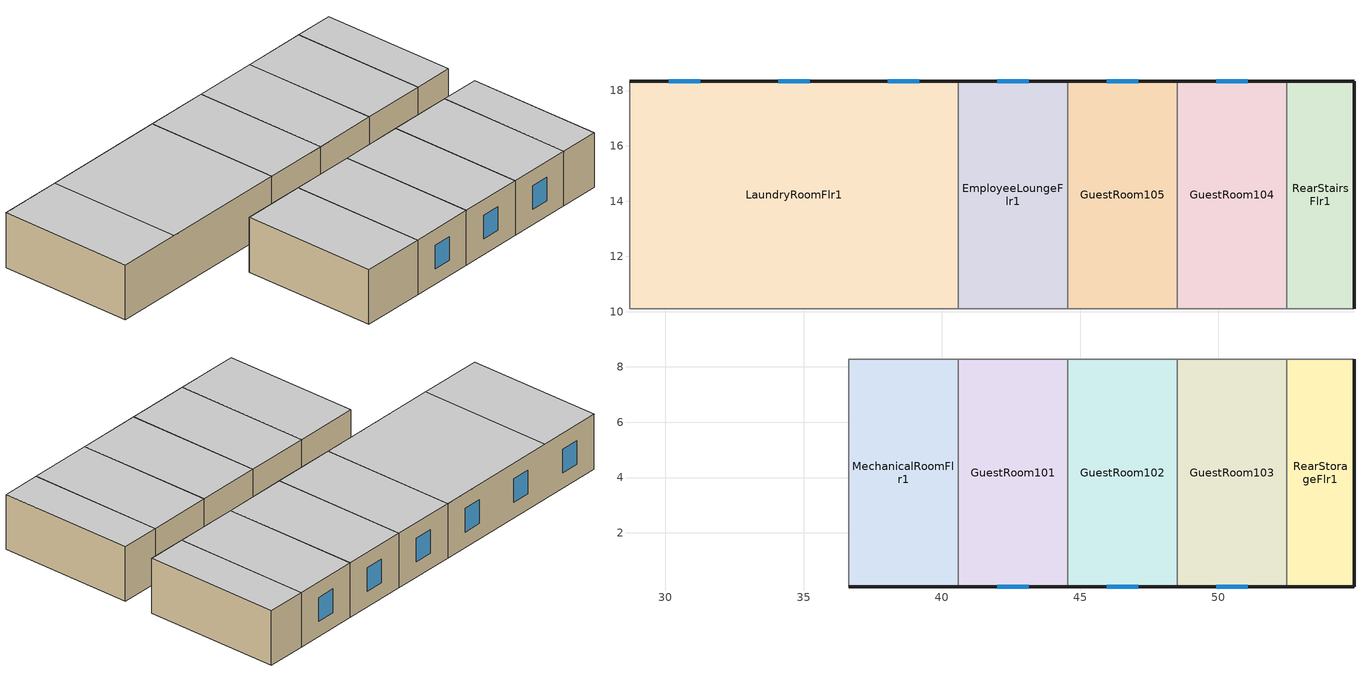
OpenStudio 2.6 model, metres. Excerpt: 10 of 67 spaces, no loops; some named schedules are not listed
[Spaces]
RearStorageFlr1
 floor ground: 54.91,8.28 54.91,0.05 52.47,0.05 52.47,8.28 z0
 wall outside: 52.47,0.05 54.91,0.05 54.91,8.28 z0:3.35
 wall to CorridorFlr1: 54.91,8.28 52.47,8.28 z0:3.35
 wall to GuestRoom103: 52.47,8.28 52.47,0.05 z0:3.35
 ceiling to RearStorageFlr2: 54.91,0.05 54.91,8.28 52.47,8.28 52.47,0.05 z3.35
GuestRoom102
 floor ground: 48.51,8.28 48.51,0.05 44.55,0.05 44.55,8.28 z0
 wall outside: 44.55,0.05 48.51,0.05 z0:3.35
 wall to GuestRoom103: 48.51,0.05 48.51,8.28 z0:3.35
 wall to GuestRoom101: 44.55,8.28 44.55,0.05 z0:3.35
 wall to CorridorFlr1: 48.51,8.28 44.55,8.28 z0:3.35
 window: 45.96,0.05 47.1,0.05 z0.95:2.4
 ceiling to GuestRoom209_212: 48.51,0.05 48.51,8.28 44.55,8.28 44.55,0.05 z3.35
GuestRoom103
 floor ground: 52.47,8.28 52.47,0.05 48.51,0.05 48.51,8.28 z0
 wall outside: 48.51,0.05 52.47,0.05 z0:3.35
 wall to CorridorFlr1: 52.47,8.28 48.51,8.28 z0:3.35
 window: 49.92,0.05 51.06,0.05 z0.95:2.4
 ceiling to GuestRoom213: 52.47,0.05 52.47,8.28 48.51,8.28 48.51,0.05 z3.35
GuestRoom105
 floor ground: 48.51,18.34 48.51,10.11 44.55,10.11 44.55,18.34 z0
 wall outside: 48.51,18.34 44.55,18.34 z0:3.35
 wall to GuestRoom104: 48.51,10.11 48.51,18.34 z0:3.35
 wall to EmployeeLoungeFlr1: 44.55,18.34 44.55,10.11 z0:3.35
 wall to CorridorFlr1: 44.55,10.11 48.51,10.11 z0:3.35
 window: 47.1,18.34 45.96,18.34 z0.95:2.4
 ceiling to GuestRoom215_218: 48.51,10.11 48.51,18.34 44.55,18.34 44.55,10.11 z3.35
EmployeeLoungeFlr1
 floor ground: 44.55,18.34 44.55,10.11 40.59,10.11 40.59,18.34 z0
 wall outside: 44.55,18.34 40.59,18.34 z0:3.35
 wall to CorridorFlr1: 40.59,10.11 44.55,10.11 z0:3.35
 wall to LaundryRoomFlr1: 40.59,18.34 40.59,10.11 z0:3.35
 window: 43.14,18.34 42,18.34 z0.95:2.4
 ceiling to GuestRoom215_218: 44.55,10.11 44.55,18.34 40.59,18.34 40.59,10.11 z3.35
LaundryRoomFlr1
 floor ground: 40.59,18.34 40.59,10.11 28.7,10.11 28.7,18.34 z0
 wall outside: 40.59,18.34 28.7,18.34 z0:3.35
 wall to CorridorFlr1: 28.7,10.11 40.59,10.11 z0:3.35
 wall to ElevatorCoreFlr1: 28.7,18.34 28.7,10.11 z0:3.35
 window: 39.18,18.34 38.04,18.34 / 35.21,18.34 34.07,18.34 / 31.25,18.34 30.11,18.34 z0.95:2.4
 ceiling to GuestRoom219: 32.66,10.11 32.66,18.34 28.7,18.34 28.7,10.11 z3.35
 ceiling to GuestRoom215_218: 40.59,10.11 40.59,18.34 32.66,18.34 32.66,10.11 z3.35
RearStairsFlr1
 floor ground: 54.91,18.34 54.91,10.11 52.47,10.11 52.47,18.34 z0
 wall outside: 54.91,10.11 54.91,18.34 52.47,18.34 z0:3.35
 wall to CorridorFlr1: 52.47,10.11 54.91,10.11 z0:3.35
 wall to GuestRoom104: 52.47,18.34 52.47,10.11 z0:3.35
 ceiling to RearStairsFlr2: 54.91,10.11 54.91,18.34 52.47,18.34 52.47,10.11 z3.35
MechanicalRoomFlr1
 floor ground: 40.59,8.28 40.59,0.05 36.62,0.05 36.62,8.28 z0
 wall outside: 36.62,0.05 40.59,0.05 z0:3.35
 wall to GuestRoom101: 40.59,0.05 40.59,8.28 z0:3.35
 wall to MeetingRoomFlr1: 36.62,8.28 36.62,0.05 z0:3.35
 wall to CorridorFlr1: 40.59,8.28 36.62,8.28 z0:3.35
 ceiling to GuestRoom209_212: 40.59,0.05 40.59,8.28 36.62,8.28 36.62,0.05 z3.35
GuestRoom104
 floor ground: 52.47,18.34 52.47,10.11 48.51,10.11 48.51,18.34 z0
 wall outside: 52.47,18.34 48.51,18.34 z0:3.35
 wall to CorridorFlr1: 48.51,10.11 52.47,10.11 z0:3.35
 window: 51.06,18.34 49.92,18.34 z0.95:2.4
 ceiling to GuestRoom214: 52.47,10.11 52.47,18.34 48.51,18.34 48.51,10.11 z3.35
GuestRoom101
 floor ground: 44.55,8.28 44.55,0.05 40.59,0.05 40.59,8.28 z0
 wall outside: 40.59,0.05 44.55,0.05 z0:3.35
 wall to CorridorFlr1: 44.55,8.28 40.59,8.28 z0:3.35
 window: 42,0.05 43.14,0.05 z0.95:2.4
 ceiling to GuestRoom209_212: 44.55,0.05 44.55,8.28 40.59,8.28 40.59,0.05 z3.35
[Site]
Chicago Ohare Intl Ap: Latitude {deg}=41.98; Longitude {deg}=-87.92; Time Zone {hr}=-6; Elevation {m}=201; Terrain=Suburbs
[Building]
90.1-2004-SmallHotel-ASHRAE 169-2006-5A created: 2018-03-29 16:05:29 -0400: North Axis {deg}=90; Default Construction Set=90.1-2004 - SmHotel - ASHRAE 169-2006-5A; Standards Building Type=SmallHotel
[Site:GroundTemperature:BuildingSurface]
19.82, 19.8, 19.9, 20.12, 20.36, 20.63, 20.78, 20.79, 20.73, 20.51, 20.29, 20
[Site:WaterMainsTemperature]
Calculation Method=Correlation; Annual Average Outdoor Air Temperature {C}=9.925; Maximum Difference In Monthly Average Outdoor Air Temperatures {deltaC}=28.7
[SizingPeriod:DesignDay] Barometric Pressure {Pa}=98934; Sky Clearness=0; Rain Indicator=0; Snow Indicator=0; Day of Month=21; Daylight Saving Time Indicator=0; Humidity Indicating Type=Wetbulb; Dry-Bulb Temperature Range Modifier Type=DefaultMultipliers
Name | Maximum Dry-Bulb Temperature {C} | Daily Dry-Bulb Temperature Range {deltaC} | Humidity Indicating Conditions at Maximum Dry-Bulb | Wind Speed {m/s} | Wind Direction {deg} | Month | Day Type | Solar Model Indicator | ASHRAE Taub | ASHRAE Taud
Chicago Ohare Intl Ap Ann Htg 99.6% Condns DB | -20 | 0 | -20 | 4.9 | 270 | 1 | WinterDesignDay | ASHRAEClearSky
Chicago Ohare Intl Ap Ann Clg .4% Condns DB=>MWB | 33.3 | 10.5 | 23.7 | 5.2 | 230 | 7 | SummerDesignDay | ASHRAETau | 0.455 | 2.05
[ClimateZones]
Climate Zone Value 1=5A; Climate Zone Institution Name 2=CEC; Climate Zone Document Name 2=California Climate Zone Descriptions; Climate Zone Document Year 2=1995
[Material:NoMass] Thermal Absorptance=0.9; Solar Absorptance=0.7
Name | Roughness | Thermal Resistance {m2-K/W} | Visible Absorptance
CP02 CARPET PAD | VeryRough | 0.21648 | 0.8
Typical Insulation R-8.93 | Smooth | 1.57183 | 0.7
Typical Carpet Pad | Smooth | 0.21648 | 0.8
Typical Insulation R-9.73 | Smooth | 1.71283 | 0.7
Typical Insulation R-14.76 | Smooth | 2.59864 | 0.7
Typical Insulation R-0.58 | Smooth | 0.101875 | 0.7
Typical Insulation | Smooth | 0.0282222 | 0.7
[Material] Thermal Absorptance=0.9
Name | Roughness | Thickness {m} | Conductivity {W/m-K} | Density {kg/m3} | Specific Heat {J/kg-K} | Solar Absorptance | Visible Absorptance
4 in. Normalweight Concrete Floor | MediumRough | 0.1016 | 2.31 | 2322 | 832 | 0.7 | 0.7
25mm Stucco | Smooth | 0.0254 | 0.72 | 1856 | 840 | 0.7 | 0.7
5/8 in. Gypsum Board | MediumSmooth | 0.0159 | 0.16 | 800 | 1090 | 0.7 | 0.7
Roof Membrane | VeryRough | 0.0095 | 0.16 | 1121.29 | 1460 | 0.77 | 0.7
Metal Roof Surface; F08 Metal surface | Smooth | 0.0008 | 45.28 | 7824 | 500 | 0.7 | 0.7
1/2 in. Gypsum Board | Smooth | 0.0127 | 0.16 | 800 | 1090 | 0.7 | 0.5
6 in. Normalweight Concrete Floor | MediumRough | 0.1524 | 2.31 | 2322 | 832 | 0.7 | 0.7
8 in. Concrete Block Basement Wall | MediumRough | 0.2032 | 1.326 | 1842 | 912 | 0.7 | 0.7
G05 25mm wood | MediumSmooth | 0.0254 | 0.15 | 608 | 1630 | 0.5 | 0.5
[Construction]
Typical Insulated Exterior Mass Floor R-11.49: Typical Insulation R-8.93, 4 in. Normalweight Concrete Floor, Typical Carpet Pad
Typical Insulated Steel Framed Exterior Wall R-11.9: 25mm Stucco, 5/8 in. Gypsum Board, Typical Insulation R-9.73, 5/8 in. Gypsum Board
Typical IEAD Roof R-15.87: Roof Membrane, Typical Insulation R-14.76, Metal Roof Surface
int_slab_floor_smallhotel: 4 in. Normalweight Concrete Floor, CP02 CARPET PAD
int_wall_smallhotel: 1/2 in. Gypsum Board, 1/2 in. Gypsum Board
int_slab_ceiling_smallhotel: CP02 CARPET PAD, 4 in. Normalweight Concrete Floor
Typical Insulated Carpeted 6in Slab Floor: 6 in. Normalweight Concrete Floor, Typical Carpet Pad
Typical Insulated Basement Mass Wall: 8 in. Concrete Block Basement Wall
U 0.57 SHGC 0.49 Dbl Blue 6mm/6mm Air: BLUE 6MM, AIR 6MM, CLEAR 6MM
Typical Insulated Metal Door R-1.43: F08 Metal surface, Typical Insulation R-0.58
Typical Overhead Door: Typical Insulation
U 1.17 SHGC 0.49 Simple Glazing Skylight: U 1.17 SHGC 0.49 Simple Glazing
Typical Interior Window: Clear 3mm
Typical Interior Door; Typical Interior Partition: G05 25mm wood
[DefaultConstructionSet]
90.1-2004 - SmHotel - ASHRAE 169-2006-5A: Default Exterior Surface Constructions=Default Surface Constructions 1; Default Interior Surface Constructions=Default Surface Constructions 2; Default Ground Contact Surface Constructions=Default Surface Constructions 3; Default Exterior SubSurface Constructions=Default Sub Surface Constructions 1; Default Interior SubSurface Constructions=Default Sub Surface Constructions 2; Interior Partition Construction=Typical Interior Partition
[DefaultSurfaceConstructions]
Name | Floor Construction | Wall Construction | Roof Ceiling Construction
Default Surface Constructions 1 | Typical Insulated Exterior Mass Floor R-11.49 | Typical Insulated Steel Framed Exterior Wall R-11.9 | Typical IEAD Roof R-15.87
Default Surface Constructions 2 | int_slab_floor_smallhotel | int_wall_smallhotel | int_slab_ceiling_smallhotel
Default Surface Constructions 3 | Typical Insulated Carpeted 6in Slab Floor | Typical Insulated Basement Mass Wall
[DefaultSubSurfaceConstructions]
Name | Fixed Window Construction | Operable Window Construction | Door Construction | Overhead Door Construction | Skylight Construction | Tubular Daylight Dome Construction | Tubular Daylight Diffuser Construction
Default Sub Surface Constructions 1 | U 0.57 SHGC 0.49 Dbl Blue 6mm/6mm Air | U 0.57 SHGC 0.49 Dbl Blue 6mm/6mm Air | Typical Insulated Metal Door R-1.43 | Typical Overhead Door | U 1.17 SHGC 0.49 Simple Glazing Skylight | Typical Interior Window | Typical Interior Window
Default Sub Surface Constructions 2 | Typical Interior Window | Typical Interior Window | Typical Interior Door
[WindowMaterial:Glazing] Optical Data Type=SpectralAverage; Infrared Transmittance at Normal Incidence=0; Front Side Infrared Hemispherical Emissivity=0.84; Back Side Infrared Hemispherical Emissivity=0.84; Conductivity {W/m-K}=0.9; Dirt Correction Factor for Solar and Visible Transmittance=1; Solar Diffusing=No
Name | Thickness {m} | Solar Transmittance at Normal Incidence | Front Side Solar Reflectance at Normal Incidence | Back Side Solar Reflectance at Normal Incidence | Visible Transmittance at Normal Incidence | Front Side Visible Reflectance at Normal Incidence | Back Side Visible Reflectance at Normal Incidence
BLUE 6MM | 0.006 | 0.48 | 0.05 | 0.05 | 0.57 | 0.06 | 0.06
CLEAR 6MM | 0.006 | 0.775 | 0.071 | 0.071 | 0.881 | 0.08 | 0.08
Clear 3mm | 0.003 | 0.837 | 0.075 | 0.075 | 0.898 | 0.081 | 0.081
[WindowMaterial:Gas]
AIR 6MM: Gas Type=Air; Thickness {m}=0.0063
[WindowMaterial:SimpleGlazingSystem]
U 1.17 SHGC 0.49 Simple Glazing: U-Factor {W/m2-K}=6.64357; Solar Heat Gain Coefficient=0.49; Visible Transmittance=0.38
[Space] Building Story=BuildingStory1
Name | Space Type | Thermal Zone
GuestRoom102 | SmallHotel GuestRoom123Vac | GuestRoom102 ZN
LaundryRoomFlr1 | SmallHotel Laundry | LaundryRoomFlr1 ZN
RearStorageFlr1 | SmallHotel Storage | RearStorageFlr1 ZN
EmployeeLoungeFlr1 | SmallHotel StaffLounge | EmployeeLoungeFlr1 ZN
GuestRoom103 | SmallHotel GuestRoom123Occ | GuestRoom103 ZN
MechanicalRoomFlr1 | SmallHotel Mechanical | MechanicalRoomFlr1 ZN
GuestRoom105 | SmallHotel GuestRoom123Occ | GuestRoom105 ZN
GuestRoom101 | SmallHotel GuestRoom123Vac | GuestRoom101 ZN
RearStairsFlr1 | SmallHotel Stair | RearStairsFlr1 ZN
GuestRoom104 | SmallHotel GuestRoom123Occ | GuestRoom104 ZN
[SpaceType] Standards Building Type=SmallHotel
Name | Default Schedule Set | Design Specification Outdoor Air Object | Standards Space Type
SmallHotel StaffLounge | SmallHotel StaffLounge Schedule Set | SmallHotel StaffLounge Ventilation | StaffLounge
SmallHotel Stair | SmallHotel Stair Schedule Set | SmallHotel Stair Ventilation | Stair
SmallHotel Storage | SmallHotel Storage Schedule Set | SmallHotel Storage Ventilation | Storage
SmallHotel GuestRoom123Occ | SmallHotel GuestRoom123Occ Schedule Set | SmallHotel GuestRoom123Occ Ventilation | GuestRoom123Occ
SmallHotel GuestRoom123Vac | SmallHotel GuestRoom123Vac Schedule Set | SmallHotel GuestRoom123Vac Ventilation | GuestRoom123Vac
SmallHotel Laundry | SmallHotel Laundry Schedule Set | SmallHotel Laundry Ventilation | Laundry
SmallHotel Mechanical | SmallHotel Mechanical Schedule Set | SmallHotel Mechanical Ventilation | Mechanical
[Lights:Definition] Design Level Calculation Method=Watts/Area; Fraction Radiant=0.7; Fraction Visible=0.2
Name | Watts per Space Floor Area {W/m2}
SmallHotel GuestRoom123Occ Lights Definition; SmallHotel GuestRoom123Vac Lights Definition | 11.8403
SmallHotel Laundry Lights Definition; SmallHotel Stair Lights Definition | 6.45835
SmallHotel Mechanical Lights Definition | 16.1459
SmallHotel StaffLounge Lights Definition | 12.9167
SmallHotel Storage Lights Definition | 8.61113
[Lights] Fraction Replaceable=1
Name | Lights Definition | Space or SpaceType
SmallHotel GuestRoom123Occ Lights | SmallHotel GuestRoom123Occ Lights Definition | SmallHotel GuestRoom123Occ
SmallHotel GuestRoom123Vac Lights | SmallHotel GuestRoom123Vac Lights Definition | SmallHotel GuestRoom123Vac
SmallHotel Laundry Lights | SmallHotel Laundry Lights Definition | SmallHotel Laundry
SmallHotel Mechanical Lights | SmallHotel Mechanical Lights Definition | SmallHotel Mechanical
SmallHotel StaffLounge Lights | SmallHotel StaffLounge Lights Definition | SmallHotel StaffLounge
SmallHotel Stair Lights | SmallHotel Stair Lights Definition | SmallHotel Stair
SmallHotel Storage Lights | SmallHotel Storage Lights Definition | SmallHotel Storage
[DesignSpecification:OutdoorAir] Outdoor Air Method=Sum
Name | Outdoor Air Flow per Floor Area {m3/s-m2} | Outdoor Air Flow per Person {m3/s-person}
SmallHotel GuestRoom123Occ Ventilation; SmallHotel GuestRoom123Vac Ventilation | 0.000508
SmallHotel Laundry Ventilation |  | 0.0117987
SmallHotel Mechanical Ventilation; SmallHotel Stair Ventilation | 0.000254
SmallHotel StaffLounge Ventilation |  | 0.00943895
SmallHotel Storage Ventilation | 0.000762
[DefaultScheduleSet] People Activity Level Schedule=HotelSmall Activity_Sch
Name | Number of People Schedule | Lighting Schedule | Electric Equipment Schedule | Infiltration Schedule | Gas Equipment Schedule
SmallHotel GuestRoom123Occ Schedule Set | HotelSmall GuestRoom_Occ_Sch | SmallHotel GuestRoom Light | HotelSmall GuestRoom_Eqp_Sch_Base | HotelSmall GuestRoom_Infil_Sch
SmallHotel GuestRoom123Vac Schedule Set | HotelSmall AlwaysOff | HotelSmall AlwaysOff | HotelSmall AlwaysOff | HotelSmall GuestRoom_Infil_Sch
SmallHotel Laundry Schedule Set | HotelSmall LaundryRoom_Occ_Sch | HotelSmall BLDG_LIGHT_LAUNDRY_SCH | HotelSmall LaundryRoom_Eqp_Elec_Sch | HotelSmall CommonArea_Infil_Sch | HotelSmall LaundryRoom_Eqp_Gas_Sch
SmallHotel Mechanical Schedule Set | HotelSmall AlwaysOff | HotelSmall BLDG_LIGHT_MECHROOM_SCH | HotelSmall AlwaysOff | HotelSmall CommonArea_Infil_Sch
SmallHotel StaffLounge Schedule Set | HotelSmall EmployeeLounge_Occ_Sch | HotelSmall BLDG_LIGHT_EMPLOYEELOUNGE_SCH | HotelSmall EmployeeLounge_Eqp_Sch | HotelSmall CommonArea_Infil_Sch
SmallHotel Stair Schedule Set | HotelSmall AlwaysOff | Always On | HotelSmall AlwaysOff | Always On
SmallHotel Storage Schedule Set | HotelSmall AlwaysOff | SmallHotel Storage Light | HotelSmall AlwaysOff | Always On
[ThermostatSetpoint:DualSetpoint]
Name | Heating Setpoint Temperature Schedule | Cooling Setpoint Temperature Schedule
SmallHotel GuestRoom123Vac Thermostat 2; SmallHotel GuestRoom123Vac Thermostat 10 | HotelSmall VacGuestRoom_HtgSP_Sch | HotelSmall VacGuestRoom_ClgSP_Sch
SmallHotel StaffLounge Thermostat 1; SmallHotel Laundry Thermostat 1 | HotelSmall CommonArea_HtgSP_Sch | HotelSmall CommonArea_ClgSP_Sch
SmallHotel GuestRoom123Occ Thermostat 2; SmallHotel GuestRoom123Occ Thermostat 10; SmallHotel GuestRoom123Occ Thermostat 15 | HotelSmall Base_OccGuestRoom_HtgSP_Sch | HotelSmall Base_OccGuestRoom_ClgSP_Sch
SmallHotel Storage Thermostat 3; SmallHotel Mechanical Thermostat 1; SmallHotel Stair Thermostat 6 | HotelSmall SemiHeated_HtgSP_Sch | SmallHotel UnitHeater ClgSP Sch
[ElectricEquipment:Definition] Design Level Calculation Method=Watts/Area
Name | Watts per Space Floor Area {W/m2} | Fraction Radiant
SmallHotel GuestRoom123Occ Elec Equip Definition; SmallHotel GuestRoom123Vac Elec Equip Definition | 11.8403 | 0.5
SmallHotel Laundry Elec Equip Definition | 27.6632 | 0.2
SmallHotel StaffLounge Elec Equip Definition | 21.5278 | 0.5
[ElectricEquipment]
Name | Electric Equipment Definition | Space or SpaceType
SmallHotel GuestRoom123Occ Elec Equip | SmallHotel GuestRoom123Occ Elec Equip Definition | SmallHotel GuestRoom123Occ
SmallHotel GuestRoom123Vac Elec Equip | SmallHotel GuestRoom123Vac Elec Equip Definition | SmallHotel GuestRoom123Vac
SmallHotel Laundry Elec Equip | SmallHotel Laundry Elec Equip Definition | SmallHotel Laundry
SmallHotel StaffLounge Elec Equip | SmallHotel StaffLounge Elec Equip Definition | SmallHotel StaffLounge
[People:Definition] Number of People Calculation Method=People/Area; Fraction Radiant=0.3
Name | People per Space Floor Area {person/m2} | Enable ASHRAE 55 Comfort Warnings | Thermal Comfort Model Type 1
SmallHotel GuestRoom123Occ People Definition | 0.0459619 | Yes | Fanger
SmallHotel GuestRoom123Vac People Definition | 0.0459619
SmallHotel Laundry People Definition | 0.107639
SmallHotel StaffLounge People Definition | 0.551973
[People] Work Efficiency Schedule=Work Efficiency Schedule; Clothing Insulation Schedule=Clothing Schedule; Air Velocity Schedule=Air Velocity Schedule; Multiplier=1
Name | People Definition | Space or SpaceType
SmallHotel GuestRoom123Occ People | SmallHotel GuestRoom123Occ People Definition | SmallHotel GuestRoom123Occ
SmallHotel GuestRoom123Vac People | SmallHotel GuestRoom123Vac People Definition | SmallHotel GuestRoom123Vac
SmallHotel Laundry People | SmallHotel Laundry People Definition | SmallHotel Laundry
SmallHotel StaffLounge People | SmallHotel StaffLounge People Definition | SmallHotel StaffLounge
[GasEquipment:Definition]
SmallHotel Laundry Gas Equip Definition: Design Level Calculation Method=Watts/Area; Watts per Space Floor Area {W/m2}=409.781; Fraction Radiant=0.2
[GasEquipment]
SmallHotel Laundry Gas Equip: Gas Equipment Definition=SmallHotel Laundry Gas Equip Definition; Space or SpaceType=SmallHotel Laundry
[SpaceInfiltration:DesignFlowRate] Design Flow Rate Calculation Method=Flow/ExteriorArea; Flow per Exterior Surface Area {m3/s-m2}=0.00102523; Constant Term Coefficient=0; Temperature Term Coefficient=0; Velocity Term Coefficient=0.224; Velocity Squared Term Coefficient=0
Name | Space or SpaceType | Schedule
EmployeeLoungeFlr1 Infiltration | EmployeeLoungeFlr1 | HotelSmall CommonArea_Infil_Sch
GuestRoom101 Infiltration | GuestRoom101 | HotelSmall GuestRoom_Infil_Sch
GuestRoom102 Infiltration | GuestRoom102 | HotelSmall GuestRoom_Infil_Sch
GuestRoom103 Infiltration | GuestRoom103 | HotelSmall GuestRoom_Infil_Sch
GuestRoom104 Infiltration | GuestRoom104 | HotelSmall GuestRoom_Infil_Sch
GuestRoom105 Infiltration | GuestRoom105 | HotelSmall GuestRoom_Infil_Sch
LaundryRoomFlr1 Infiltration | LaundryRoomFlr1 | HotelSmall CommonArea_Infil_Sch
MechanicalRoomFlr1 Infiltration | MechanicalRoomFlr1 | HotelSmall CommonArea_Infil_Sch
RearStairsFlr1 Infiltration | RearStairsFlr1 | Always On
RearStorageFlr1 Infiltration | RearStorageFlr1 | Always On
[ThermalZone] Use Ideal Air Loads=No
Name | Thermostat
GuestRoom102 ZN | SmallHotel GuestRoom123Vac Thermostat 2
EmployeeLoungeFlr1 ZN | SmallHotel StaffLounge Thermostat 1
GuestRoom103 ZN | SmallHotel GuestRoom123Occ Thermostat 2
LaundryRoomFlr1 ZN | SmallHotel Laundry Thermostat 1
RearStorageFlr1 ZN | SmallHotel Storage Thermostat 3
MechanicalRoomFlr1 ZN | SmallHotel Mechanical Thermostat 1
GuestRoom105 ZN | SmallHotel GuestRoom123Occ Thermostat 10
GuestRoom101 ZN | SmallHotel GuestRoom123Vac Thermostat 10
RearStairsFlr1 ZN | SmallHotel Stair Thermostat 6
GuestRoom104 ZN | SmallHotel GuestRoom123Occ Thermostat 15
[Zone equipment]
CorridorFlr2 ZN: CorridorFlr2 ZN PTAC
GuestRoom409_412 ZN: GuestRoom409_412 ZN PTAC
GuestRoom324 ZN: GuestRoom324 ZN PTAC
GuestRoom214 ZN: GuestRoom214 ZN PTAC
GuestRoom424 ZN: GuestRoom424 ZN PTAC
GuestRoom102 ZN: GuestRoom102 ZN PTAC
GuestRoom415_418 ZN: GuestRoom415_418 ZN PTAC
CorridorFlr1 ZN: CorridorFlr1 ZN PTAC
FrontStairsFlr1 ZN: FrontStairsFlr1 ZN UnitHeater
GuestRoom103 ZN: GuestRoom103 ZN PTAC
GuestRoom306_308 ZN: GuestRoom306_308 ZN PTAC
CorridorFlr4 ZN: CorridorFlr4 ZN PTAC
GuestRoom309_312 ZN: GuestRoom309_312 ZN PTAC
GuestRoom206_208 ZN: GuestRoom206_208 ZN PTAC
GuestRoom419 ZN: GuestRoom419 ZN PTAC
FrontStairsFlr3 ZN: FrontStairsFlr3 ZN UnitHeater
FrontStairsFlr2 ZN: FrontStairsFlr2 ZN UnitHeater
RearStairsFlr4 ZN: RearStairsFlr4 ZN UnitHeater
GuestRoom420_423 ZN: GuestRoom420_423 ZN PTAC
GuestRoom219 ZN: GuestRoom219 ZN PTAC
GuestRoom414 ZN: GuestRoom414 ZN PTAC
GuestRoom201 ZN: GuestRoom201 ZN PTAC
GuestRoom402_405 ZN: GuestRoom402_405 ZN PTAC
GuestRoom319 ZN: GuestRoom319 ZN PTAC
GuestRoom213 ZN: GuestRoom213 ZN PTAC
GuestRoom413 ZN: GuestRoom413 ZN PTAC
RearStairsFlr3 ZN: RearStairsFlr3 ZN UnitHeater
CorridorFlr3 ZN: CorridorFlr3 ZN PTAC
GuestRoom314 ZN: GuestRoom314 ZN PTAC
GuestRoom209_212 ZN: GuestRoom209_212 ZN PTAC
GuestRoom406_408 ZN: GuestRoom406_408 ZN PTAC
GuestRoom313 ZN: GuestRoom313 ZN PTAC
MechanicalRoomFlr1 ZN: MechanicalRoomFlr1 ZN UnitHeater
GuestRoom202_205 ZN: GuestRoom202_205 ZN PTAC
GuestRoom105 ZN: GuestRoom105 ZN PTAC
GuestRoom301 ZN: GuestRoom301 ZN PTAC
GuestRoom302_305 ZN: GuestRoom302_305 ZN PTAC
GuestRoom401 ZN: GuestRoom401 ZN PTAC
GuestRoom215_218 ZN: GuestRoom215_218 ZN PTAC
GuestRoom224 ZN: GuestRoom224 ZN PTAC
RearStairsFlr2 ZN: RearStairsFlr2 ZN UnitHeater
GuestRoom220_223 ZN: GuestRoom220_223 ZN PTAC
GuestRoom320_323 ZN: GuestRoom320_323 ZN PTAC
GuestRoom315_318 ZN: GuestRoom315_318 ZN PTAC
GuestRoom101 ZN: GuestRoom101 ZN PTAC
RearStairsFlr1 ZN: RearStairsFlr1 ZN UnitHeater
FrontStairsFlr4 ZN: FrontStairsFlr4 ZN UnitHeater
GuestRoom104 ZN: GuestRoom104 ZN PTAC
[Fan:ConstantVolume] Availability Schedule=Always On Discrete; Fan Efficiency=0.1595; Pressure Rise {Pa}=331.288; Maximum Flow Rate {m3/s}=AutoSize; Motor Efficiency=0.29
GuestRoom101 ZN PTAC Fan; GuestRoom102 ZN PTAC Fan; GuestRoom103 ZN PTAC Fan; GuestRoom104 ZN PTAC Fan; GuestRoom105 ZN PTAC Fan; GuestRoom201 ZN PTAC Fan; GuestRoom202_205 ZN PTAC Fan; GuestRoom206_208 ZN PTAC Fan; GuestRoom209_212 ZN PTAC Fan; GuestRoom213 ZN PTAC Fan; GuestRoom214 ZN PTAC Fan; GuestRoom215_218 ZN PTAC Fan; GuestRoom219 ZN PTAC Fan; GuestRoom220_223 ZN PTAC Fan; GuestRoom224 ZN PTAC Fan; GuestRoom301 ZN PTAC Fan; GuestRoom302_305 ZN PTAC Fan; GuestRoom306_308 ZN PTAC Fan; GuestRoom309_312 ZN PTAC Fan; GuestRoom313 ZN PTAC Fan; GuestRoom314 ZN PTAC Fan; GuestRoom315_318 ZN PTAC Fan; GuestRoom319 ZN PTAC Fan; GuestRoom320_323 ZN PTAC Fan; GuestRoom324 ZN PTAC Fan; GuestRoom401 ZN PTAC Fan; GuestRoom402_405 ZN PTAC Fan; GuestRoom406_408 ZN PTAC Fan; GuestRoom409_412 ZN PTAC Fan; GuestRoom413 ZN PTAC Fan; GuestRoom414 ZN PTAC Fan; GuestRoom415_418 ZN PTAC Fan; GuestRoom419 ZN PTAC Fan
[Exterior:Lights:Definition]
NonDimming Exterior Lights Def: Design Level {W}=6063
[Exterior:Lights]
NonDimming Exterior Lights Def: Exterior Lights Definition=NonDimming Exterior Lights Def; Schedule=HotelSmall Exterior_Lgt_ALWAYS_ON; Control Option=AstronomicalClock
[BuildingStory]
BuildingStory1
